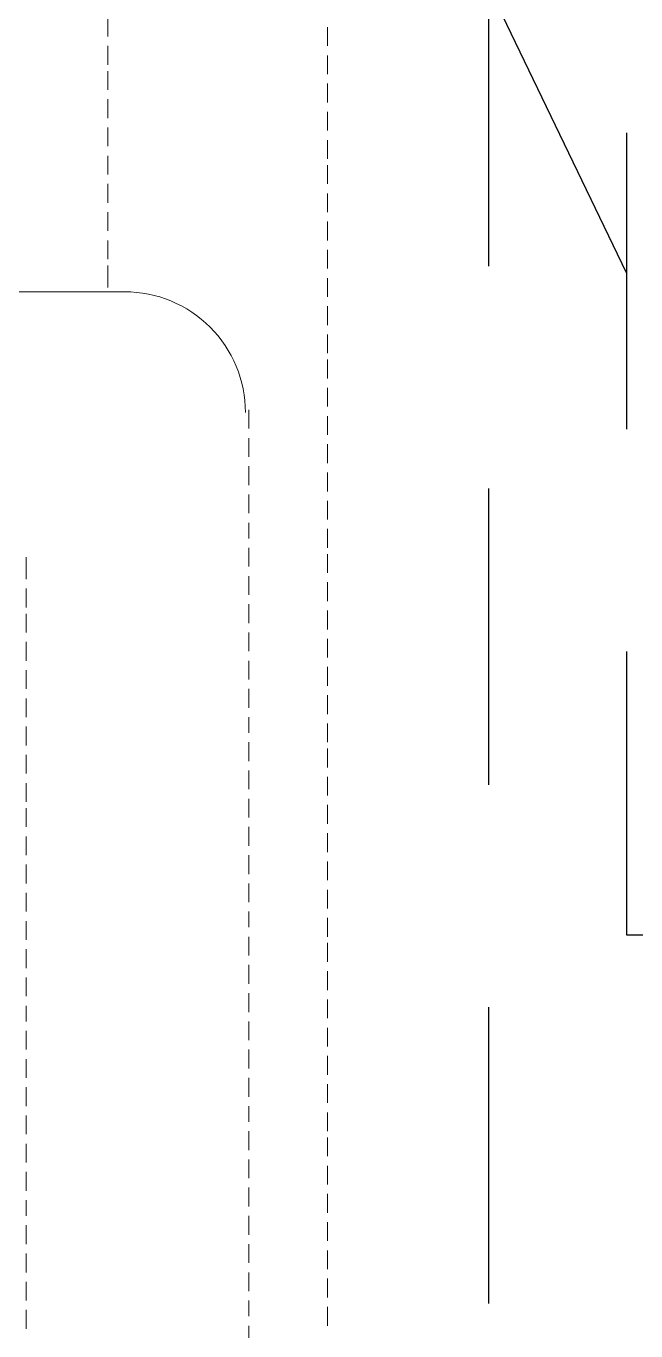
# Model space of a CAD drawing. Header units: metres. Extents: x 2999 to 3164, y 1641 to 1678.
# Drawn here: x 3141.542 to 3141.953, y 1663.01 to 1663.891 of the extents above; entities that cross this region are included whole.
import ezdxf

# ---------------------------------------------------------------- set-up
doc = ezdxf.new("R2010")
doc.units = ezdxf.units.M
doc.linetypes.add('CONTORNO_QUADRO_T', pattern=[0.35, 0.2, -0.15])
doc.layers.add('PDF28_Geometry', color=7, linetype='Continuous')

msp = doc.modelspace()

# ---------------------------------------------------------------- linework, layer by layer
at = {"layer": 'PDF28_Geometry', "linetype": 'CONTORNO_QUADRO_T'}
msp.add_line((3141.85389, 1668.47892), (3141.85389, 1660.48166), dxfattribs=at)
at = {"layer": 'PDF28_Geometry', "color": 150, "linetype": 'CONTORNO_QUADRO_T', "lineweight": 25, "true_color": 0x007fff}
msp.add_lwpolyline([(3144.87426, 1664.16887), (3141.94692, 1664.16887), (3141.94692, 1663.27776), (3144.87426, 1663.27776)], close=True, dxfattribs=at)
msp.add_lwpolyline([(3141.94692, 1663.72438), (3141.74373, 1664.14559)], dxfattribs=at)
at = {"layer": 'PDF28_Geometry', "linetype": 'CONTORNO_QUADRO_T', "lineweight": 15}
for points in [[(3141.59685, 1663.89655), (3141.59685, 1663.88385)], [(3141.74502, 1663.8902), (3141.74502, 1663.8775)], [(3141.59685, 1663.8775), (3141.59685, 1663.8648)], [(3141.74502, 1663.87115), (3141.74502, 1663.85845)], [(3141.59685, 1663.86057), (3141.59685, 1663.84787)], [(3141.74502, 1663.8521), (3141.74502, 1663.8394)], [(3141.59685, 1663.84152), (3141.59685, 1663.82882)], [(3141.74502, 1663.83305), (3141.74502, 1663.82035)], [(3141.59685, 1663.82247), (3141.59685, 1663.80977)], [(3141.74502, 1663.814), (3141.74502, 1663.8013)], [(3141.59685, 1663.80342), (3141.59685, 1663.79072)], [(3141.74502, 1663.79707), (3141.74502, 1663.78437)], [(3141.59685, 1663.78437), (3141.59685, 1663.77167)], [(3141.74502, 1663.77802), (3141.74502, 1663.76532)], [(3141.59685, 1663.76532), (3141.59685, 1663.75262)], [(3141.74502, 1663.75897), (3141.74502, 1663.74627)], [(3141.59685, 1663.74627), (3141.59685, 1663.73357)], [(3141.74502, 1663.73992), (3141.74502, 1663.72722)], [(3141.59685, 1663.72933), (3141.59685, 1663.71452)], [(3141.74502, 1663.72087), (3141.74502, 1663.70817)], [(3141.60888, 1663.71161), (3141.43743, 1663.71161), (3141.38239, 1663.71161), (3141.38028, 1663.71161)], [(3141.74502, 1663.70182), (3141.74502, 1663.68912)], [(3141.74502, 1663.68277), (3141.74502, 1663.67007)], [(3141.74502, 1663.66583), (3141.74502, 1663.65313)], [(3141.74502, 1663.64678), (3141.74502, 1663.63408)], [(3141.6921, 1663.63197), (3141.6921, 1663.61927)], [(3141.74502, 1663.62773), (3141.74502, 1663.61503)], [(3141.6921, 1663.61292), (3141.6921, 1663.60022)], [(3141.74502, 1663.60868), (3141.74502, 1663.59598)], [(3141.6921, 1663.59387), (3141.6921, 1663.58117)], [(3141.74502, 1663.58963), (3141.74502, 1663.57693)], [(3141.6921, 1663.57482), (3141.6921, 1663.56212)], [(3141.74502, 1663.57058), (3141.74502, 1663.55788)], [(3141.6921, 1663.55577), (3141.6921, 1663.54518)], [(3141.74502, 1663.55153), (3141.74502, 1663.53883)], [(3141.6921, 1663.53883), (3141.6921, 1663.52613)], [(3141.54182, 1663.53248), (3141.54182, 1663.51767)], [(3141.74502, 1663.5346), (3141.74502, 1663.5219)], [(3141.54182, 1663.51132), (3141.54182, 1663.49862)], [(3141.6921, 1663.51978), (3141.6921, 1663.50708)], [(3141.74502, 1663.51555), (3141.74502, 1663.50285)], [(3141.54182, 1663.49438), (3141.54182, 1663.48168)], [(3141.6921, 1663.50073), (3141.6921, 1663.48803)], [(3141.74502, 1663.4965), (3141.74502, 1663.4838)], [(3141.6921, 1663.48168), (3141.6921, 1663.46898)], [(3141.74502, 1663.47745), (3141.74502, 1663.46475)], [(3141.54182, 1663.47533), (3141.54182, 1663.46263)], [(3141.6921, 1663.46263), (3141.6921, 1663.44993)], [(3141.74502, 1663.4584), (3141.74502, 1663.4457)], [(3141.54182, 1663.45628), (3141.54182, 1663.44358)], [(3141.6921, 1663.44358), (3141.6921, 1663.43088)], [(3141.54182, 1663.43723), (3141.54182, 1663.42453)], [(3141.74502, 1663.43935), (3141.74502, 1663.42665)], [(3141.6921, 1663.42453), (3141.6921, 1663.41395)], [(3141.54182, 1663.41818), (3141.54182, 1663.40548)], [(3141.74502, 1663.4203), (3141.74502, 1663.4076)], [(3141.6921, 1663.4076), (3141.6921, 1663.3949)], [(3141.54182, 1663.39913), (3141.54182, 1663.38643)], [(3141.74502, 1663.40337), (3141.74502, 1663.39067)], [(3141.6921, 1663.38855), (3141.6921, 1663.37585)], [(3141.54182, 1663.38008), (3141.54182, 1663.36738)], [(3141.74502, 1663.38432), (3141.74502, 1663.37162)], [(3141.54182, 1663.36315), (3141.54182, 1663.35045)], [(3141.6921, 1663.3695), (3141.6921, 1663.3568)], [(3141.74502, 1663.36527), (3141.74502, 1663.35257)], [(3141.54182, 1663.3441), (3141.54182, 1663.3314)], [(3141.6921, 1663.35045), (3141.6921, 1663.33775)], [(3141.74502, 1663.34622), (3141.74502, 1663.33352)], [(3141.6921, 1663.3314), (3141.6921, 1663.3187)], [(3141.74502, 1663.32717), (3141.74502, 1663.31447)], [(3141.54182, 1663.32505), (3141.54182, 1663.31235)], [(3141.6921, 1663.31235), (3141.6921, 1663.29965)], [(3141.54182, 1663.306), (3141.54182, 1663.2933)], [(3141.74502, 1663.30812), (3141.74502, 1663.29542)], [(3141.6921, 1663.2933), (3141.6921, 1663.28272)], [(3141.54182, 1663.28695), (3141.54182, 1663.27425)], [(3141.74502, 1663.28907), (3141.74502, 1663.27637)], [(3141.6921, 1663.27637), (3141.6921, 1663.26367)], [(3141.54182, 1663.2679), (3141.54182, 1663.2552)], [(3141.74502, 1663.27214), (3141.74502, 1663.25944)], [(3141.6921, 1663.25732), (3141.6921, 1663.24462)], [(3141.54182, 1663.24885), (3141.54182, 1663.23615)], [(3141.74502, 1663.25309), (3141.74502, 1663.24039)], [(3141.6921, 1663.23827), (3141.6921, 1663.22557)], [(3141.54182, 1663.2298), (3141.54182, 1663.21922)], [(3141.74502, 1663.23404), (3141.74502, 1663.22134)], [(3141.54182, 1663.21287), (3141.54182, 1663.20017)], [(3141.6921, 1663.21922), (3141.6921, 1663.20652)], [(3141.74502, 1663.21499), (3141.74502, 1663.20229)], [(3141.6921, 1663.20017), (3141.6921, 1663.18747)], [(3141.74502, 1663.19594), (3141.74502, 1663.18324)], [(3141.54182, 1663.19382), (3141.54182, 1663.18112)], [(3141.6921, 1663.18112), (3141.6921, 1663.16842)], [(3141.74502, 1663.17689), (3141.74502, 1663.16419)], [(3141.54182, 1663.17477), (3141.54182, 1663.16207)], [(3141.6921, 1663.16207), (3141.6921, 1663.15149)], [(3141.54182, 1663.15572), (3141.54182, 1663.14302)], [(3141.74502, 1663.15784), (3141.74502, 1663.14514)], [(3141.6921, 1663.14514), (3141.6921, 1663.13244)], [(3141.54182, 1663.13667), (3141.54182, 1663.12397)], [(3141.74502, 1663.1409), (3141.74502, 1663.1282)], [(3141.6921, 1663.12609), (3141.6921, 1663.11339)], [(3141.54182, 1663.11762), (3141.54182, 1663.10492)], [(3141.74502, 1663.12185), (3141.74502, 1663.10915)], [(3141.6921, 1663.10704), (3141.6921, 1663.09434)], [(3141.54182, 1663.09857), (3141.54182, 1663.08799)], [(3141.74502, 1663.1028), (3141.74502, 1663.0901)], [(3141.54182, 1663.08164), (3141.54182, 1663.06894)], [(3141.6921, 1663.08799), (3141.6921, 1663.07529)], [(3141.74502, 1663.08375), (3141.74502, 1663.07105)], [(3141.54182, 1663.06259), (3141.54182, 1663.04989)], [(3141.6921, 1663.06894), (3141.6921, 1663.05624)], [(3141.74502, 1663.0647), (3141.74502, 1663.052)], [(3141.6921, 1663.04989), (3141.6921, 1663.03719)], [(3141.74502, 1663.04565), (3141.74502, 1663.03295)], [(3141.54182, 1663.04354), (3141.54182, 1663.03084)], [(3141.6921, 1663.03084), (3141.6921, 1663.02025)], [(3141.54182, 1663.02449), (3141.54182, 1663.01179)], [(3141.74502, 1663.0266), (3141.74502, 1663.0139)], [(3141.6921, 1663.0139), (3141.6921, 1663.0012)]]:
    msp.add_lwpolyline(points, dxfattribs=at)
msp.add_arc((3141.60826, 1663.63012), 0.08149, 359.99993, 90.00007, dxfattribs=at)

doc.saveas('drawing.dxf')
